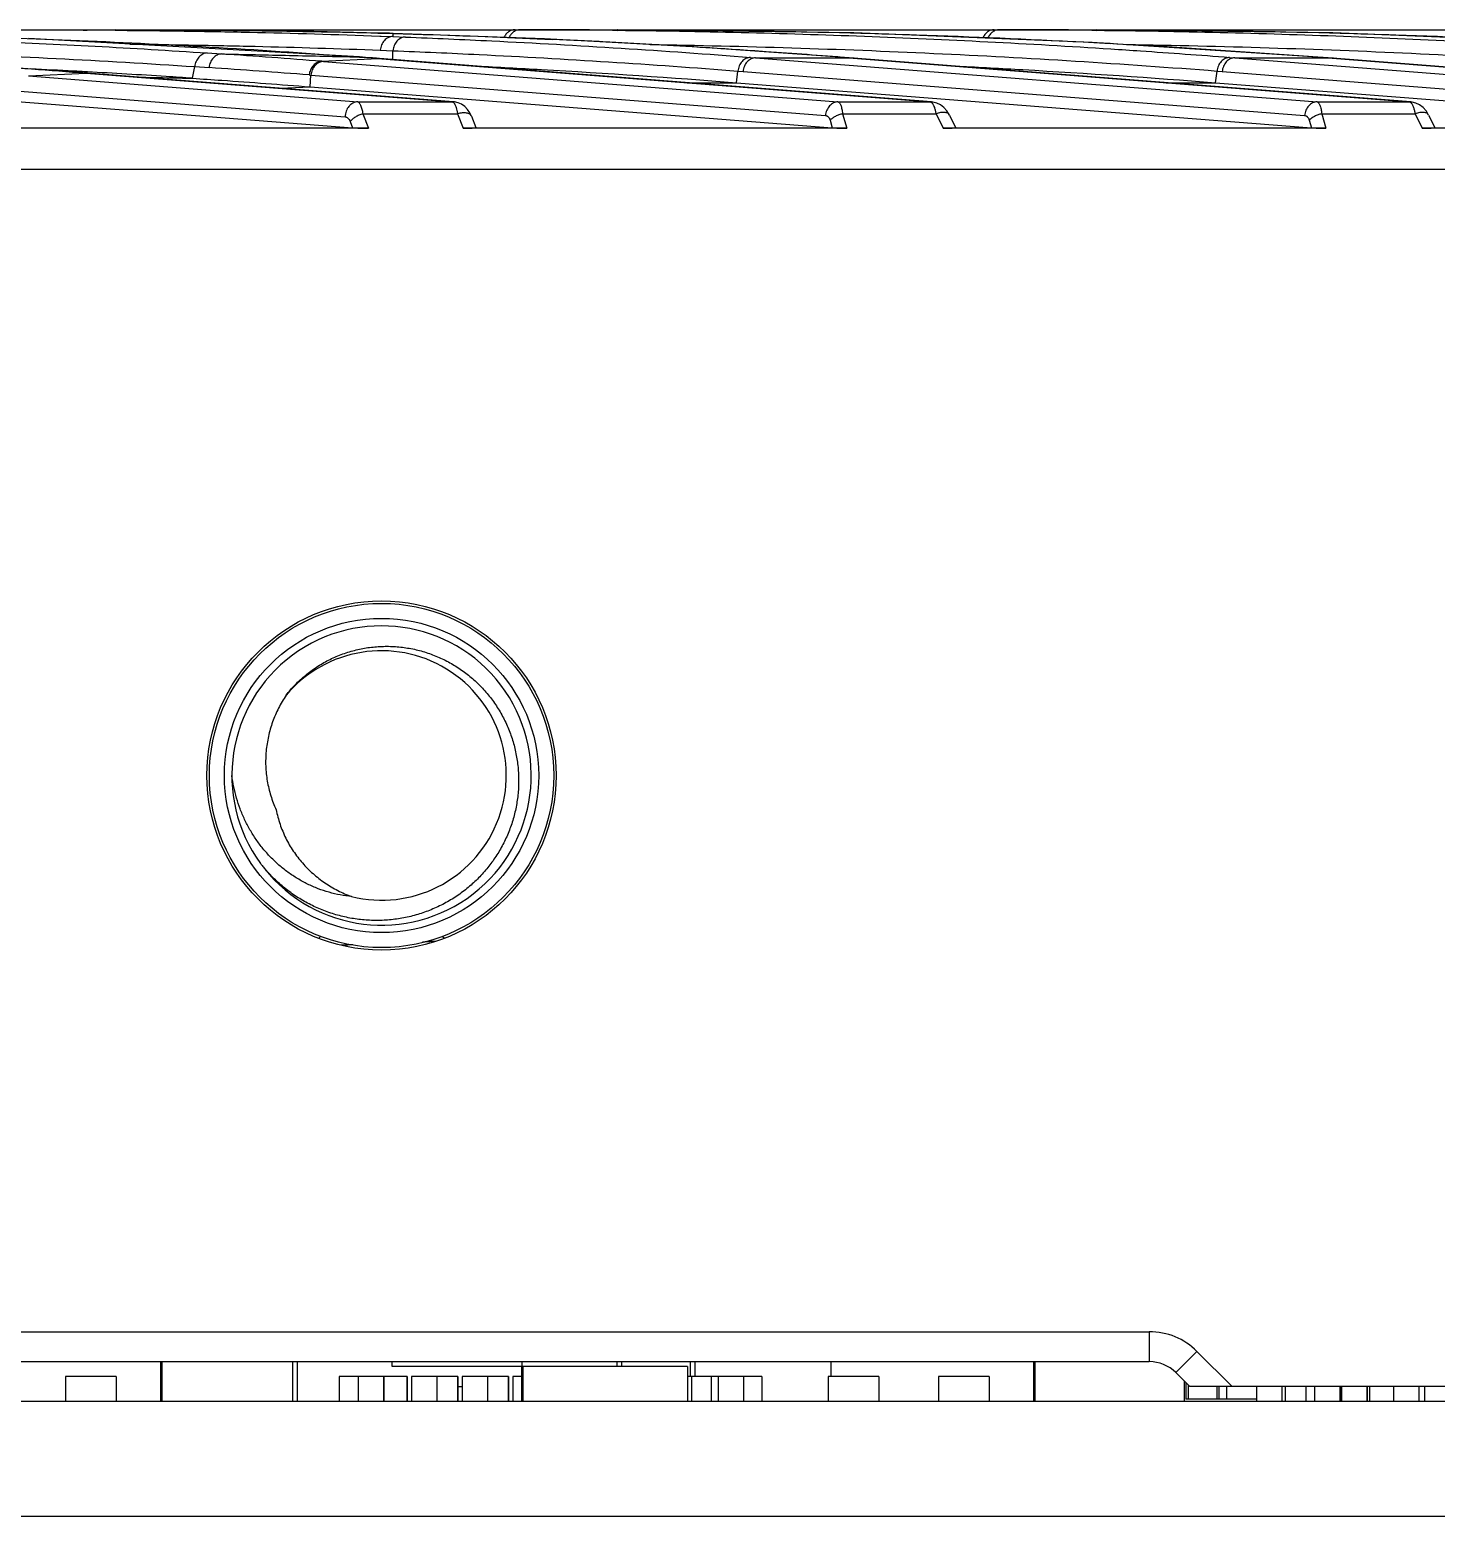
# Model space of a CAD drawing. Header units: millimetres. Extents: x 3299 to 14264, y 1863 to 5555.
# Drawn here: x 3675.04 to 3703.23, y 2920.55 to 2950.35 of the extents above; entities that cross this region are included whole.
import ezdxf

# ---------------------------------------------------------------- set-up
doc = ezdxf.new("R2010")
doc.units = ezdxf.units.MM
doc.layers.add('02___PRT_ALL_AXES', color=7, linetype='Continuous')

msp = doc.modelspace()

# ---------------------------------------------------------------- linework, layer by layer
at = {"color": 7, "linetype": 'Continuous'}
for p, q in [((3669.85596, 2950.34949), (4122.93801, 2950.34949)), ((3676.54921, 2950.34949), (3676.74986, 2950.34943)), ((3676.75001, 2950.33938), (3676.82567, 2950.33873)), ((3676.75001, 2950.33934), (3676.82567, 2950.33873)), ((3678.64675, 2950.34149), (3678.6848, 2950.34117)), ((3678.64675, 2950.34142), (3678.6848, 2950.3411)), ((3680.43395, 2950.31859), (3680.50805, 2950.31727)), ((3680.43395, 2950.3185), (3680.50805, 2950.31718)), ((3682.01468, 2950.28371), (3682.04541, 2950.28289)), ((3682.01468, 2950.28369), (3682.04541, 2950.28289)), ((3682.05351, 2950.28282), (3682.04541, 2950.28289)), ((3682.04541, 2950.28289), (3682.13566, 2950.28044)), ((3682.04541, 2950.28289), (3682.13566, 2950.28044)), ((3682.05133, 2950.22322), (3682.08229, 2950.22207)), ((3682.05133, 2950.2232), (3682.08229, 2950.22207)), ((3682.08229, 2950.22207), (3682.31539, 2950.21323)), ((3682.13566, 2950.28044), (3682.22565, 2950.27795)), ((3682.22565, 2950.27795), (3682.31539, 2950.27542)), ((3682.31539, 2950.27542), (3682.31539, 2950.21323)), ((3682.32393, 2950.27534), (3682.31539, 2950.27542)), ((3682.31539, 2950.27542), (3682.32392, 2950.27517)), ((3682.31539, 2950.27542), (3682.32392, 2950.2751)), ((3682.31539, 2950.21323), (3682.56714, 2950.20333)), ((3686.7183, 2950.34009), (3686.82077, 2950.33902)), ((3686.7183, 2950.3378), (3686.82076, 2950.33715)), ((3686.71837, 2950.34949), (3686.82067, 2950.34946)), ((3686.82084, 2950.34946), (3686.82067, 2950.34946)), ((3691.48794, 2950.2872), (3691.69715, 2950.28161)), ((3691.48794, 2950.28653), (3691.69714, 2950.27993)), ((3696.32238, 2950.3378), (3696.42484, 2950.33715)), ((3696.32239, 2950.34009), (3696.42485, 2950.33902)), ((3696.32245, 2950.34949), (3696.42475, 2950.34946)), ((3696.42492, 2950.34946), (3696.42475, 2950.34946)), ((3701.09202, 2950.2872), (3701.30124, 2950.28161)), ((3701.09202, 2950.28653), (3701.30122, 2950.27993)), ((3681.64578, 2949.80308), (3675.01094, 2950.17364)), ((3682.06363, 2949.93947), (3682.31539, 2949.92957)), ((3682.31539, 2949.7509), (3682.31539, 2949.92957)), ((3696.15464, 2950.10393), (3696.6956, 2950.07316)), ((3696.15467, 2950.10562), (3696.69566, 2950.07685)), ((3678.29752, 2949.3768), (3678.34513, 2949.61009)), ((3678.34513, 2949.61009), (3678.63159, 2949.59058)), ((3678.59548, 2949.88363), (3678.88201, 2949.86411)), ((3680.88931, 2949.71611), (3682.02111, 2949.7727)), ((3680.88931, 2949.71611), (3680.92498, 2949.71331)), ((3680.92498, 2949.71331), (3691.23717, 2948.90397)), ((3681.62266, 2949.80359), (3681.64569, 2949.80183)), ((3681.62266, 2949.80359), (3681.70851, 2949.797)), ((3681.64578, 2949.80308), (3681.62266, 2949.80359)), ((3681.64569, 2949.80183), (3681.70851, 2949.797)), ((3681.70851, 2949.797), (3681.79453, 2949.79036)), ((3681.79453, 2949.79036), (3681.8807, 2949.78367)), ((3681.90406, 2949.78314), (3681.8807, 2949.78367)), ((3681.8807, 2949.78367), (3681.9504, 2949.77824)), ((3681.9504, 2949.77824), (3681.98525, 2949.77551)), ((3682.00869, 2949.77497), (3681.98525, 2949.77551)), ((3681.98525, 2949.77551), (3682.00859, 2949.77368)), ((3682.00869, 2949.77497), (3681.98851, 2949.77655)), ((3682.00859, 2949.77368), (3693.09, 2948.90397)), ((3682.00859, 2949.77368), (3682.02111, 2949.7727)), ((3682.0447, 2949.77215), (3682.00899, 2949.77495)), ((3682.04458, 2949.77216), (3682.02111, 2949.7727)), ((3693.11352, 2948.90342), (3682.04458, 2949.77216)), ((3689.48307, 2949.79538), (3689.58488, 2949.78742)), ((3689.58488, 2949.78742), (3700.84125, 2948.90397)), ((3689.58488, 2949.78742), (3691.4377, 2949.78742)), ((3691.4377, 2949.78742), (3691.46108, 2949.78558)), ((3691.4377, 2949.78742), (3691.46108, 2949.78558)), ((3691.46118, 2949.78687), (3691.4377, 2949.78742)), ((3691.46108, 2949.78558), (3691.53958, 2949.77942)), ((3702.7176, 2948.90342), (3691.46118, 2949.78687)), ((3691.53958, 2949.77942), (3702.69408, 2948.90397)), ((3691.56305, 2949.77888), (3691.53958, 2949.77942)), ((3699.08715, 2949.79538), (3699.18896, 2949.78742)), ((3699.18896, 2949.78742), (3710.44533, 2948.90397)), ((3699.18896, 2949.78742), (3701.04179, 2949.78742)), ((3700.86297, 2949.80013), (3701.04179, 2949.78742)), ((3700.86299, 2949.80137), (3701.04179, 2949.78742)), ((3701.04179, 2949.78742), (3701.06516, 2949.78558)), ((3701.04179, 2949.78742), (3701.06516, 2949.78558)), ((3701.06526, 2949.78687), (3701.04179, 2949.78742)), ((3701.06516, 2949.78558), (3701.14366, 2949.77942)), ((3712.32168, 2948.90342), (3701.06526, 2949.78687)), ((3701.14366, 2949.77942), (3712.29816, 2948.90397)), ((3701.16713, 2949.77888), (3701.14366, 2949.77942)), ((3675.00862, 2949.42208), (3676.16746, 2949.48002)), ((3675.00862, 2949.42208), (3681.61006, 2948.90397)), ((3676.16746, 2949.48002), (3683.50716, 2948.90397)), ((3676.19093, 2949.47947), (3676.16746, 2949.48002)), ((3683.53068, 2948.90342), (3676.19093, 2949.47947)), ((3680.63785, 2949.44263), (3680.67352, 2949.43983)), ((3680.65408, 2949.20498), (3680.67352, 2949.43983)), ((3680.67352, 2949.43983), (3690.98571, 2948.63049)), ((3689.19978, 2949.28804), (3689.23161, 2949.5219)), ((3689.23161, 2949.5219), (3689.33342, 2949.51394)), ((3689.33342, 2949.51394), (3700.58979, 2948.63049)), ((3698.80386, 2949.28804), (3698.83569, 2949.5219)), ((3698.83569, 2949.5219), (3698.9375, 2949.51394)), ((3698.9375, 2949.51394), (3710.19387, 2948.63049)), ((3674.7556, 2949.12245), (3681.35704, 2948.60434)), ((3680.06422, 2949.17548), (3680.65408, 2949.20498)), ((3680.65408, 2949.20498), (3691.12216, 2948.3834)), ((3688.2129, 2949.28804), (3689.19978, 2949.28804)), ((3689.19978, 2949.28804), (3700.72624, 2948.3834)), ((3697.81699, 2949.28804), (3698.80386, 2949.28804)), ((3698.80386, 2949.28804), (3710.33032, 2948.3834)), ((3674.78745, 2948.91164), (3681.50747, 2948.38423)), ((3681.61006, 2948.90397), (3683.50716, 2948.90397)), ((3683.53064, 2948.90342), (3683.50716, 2948.90397)), ((3691.23717, 2948.90397), (3693.09, 2948.90397)), ((3693.11347, 2948.90342), (3693.09, 2948.90397)), ((3700.84125, 2948.90397), (3702.69408, 2948.90397)), ((3702.71755, 2948.90342), (3702.69408, 2948.90397)), ((3681.45968, 2948.50816), (3681.50747, 2948.38423)), ((3681.7127, 2948.66351), (3681.82417, 2948.37446)), ((3681.7127, 2948.66351), (3683.6098, 2948.66351)), ((3683.6098, 2948.66351), (3683.72127, 2948.37446)), ((3683.88971, 2948.6161), (3683.88971, 2948.61611)), ((3683.88971, 2948.6161), (3683.97722, 2948.38917)), ((3691.07918, 2948.53431), (3691.12216, 2948.3834)), ((3691.33064, 2948.66351), (3691.41296, 2948.37446)), ((3691.33064, 2948.66351), (3693.20175, 2948.66351)), ((3693.20175, 2948.66351), (3693.34223, 2948.37446)), ((3693.47158, 2948.63929), (3693.59349, 2948.38845)), ((3700.68326, 2948.53431), (3700.72624, 2948.3834)), ((3700.93472, 2948.66351), (3701.01705, 2948.37446)), ((3700.93472, 2948.66351), (3702.80583, 2948.66351)), ((3702.80583, 2948.66351), (3702.94632, 2948.37446)), ((3703.07566, 2948.63929), (3703.19757, 2948.38845)), ((3681.82417, 2948.37446), (3674.13407, 2948.37446)), ((3691.41296, 2948.37446), (3683.72127, 2948.37446)), ((3701.01705, 2948.37446), (3693.34223, 2948.37446)), ((3710.62113, 2948.37446), (3702.94632, 2948.37446)), ((4193.1323, 2947.54949), (3664.04372, 2947.54949)), ((3680.8697, 2932.18118), (3680.82765, 2932.13913)), ((3683.30632, 2932.18118), (3683.34837, 2932.13913)), ((3671.76939, 2924.24949), (3697.47735, 2924.24949)), ((3697.47735, 2924.24949), (3697.47735, 2923.64949)), ((3698.43194, 2923.85408), (3698.00768, 2923.42982)), ((3698.43194, 2923.85408), (3699.13654, 2923.14949)), ((3671.76939, 2923.64949), (3697.47735, 2923.64949)), ((3677.65623, 2923.64949), (3677.65623, 2922.84949)), ((3677.68163, 2923.64949), (3677.68163, 2922.84949)), ((3680.30357, 2923.64949), (3680.30357, 2922.84949)), ((3680.40357, 2922.84949), (3680.40357, 2923.64949)), ((3682.30357, 2923.54949), (3682.30357, 2923.64949)), ((3688.22093, 2923.54949), (3682.30357, 2923.54949)), ((3684.89361, 2923.54949), (3684.89361, 2922.84949)), ((3684.90357, 2923.54949), (3684.90357, 2923.64949)), ((3684.91893, 2923.54949), (3684.91893, 2922.84949)), ((3686.80357, 2923.64949), (3686.80357, 2923.54949)), ((3686.90357, 2923.54949), (3686.90357, 2923.64949)), ((3688.22093, 2923.54949), (3688.22093, 2922.84949)), ((3688.2728, 2923.64949), (3688.2728, 2923.34949)), ((3688.3728, 2923.34949), (3688.3728, 2923.64949)), ((3691.09221, 2923.64949), (3691.09221, 2923.34949)), ((3695.15621, 2923.64949), (3695.15621, 2922.84949)), ((3695.18161, 2923.64949), (3695.18161, 2922.84949)), ((3698.00768, 2923.42982), (3698.28801, 2923.14949)), ((3675.75112, 2923.34949), (3675.75112, 2922.84949)), ((3676.76712, 2923.34949), (3675.75112, 2923.34949)), ((3676.76712, 2923.34949), (3676.76712, 2922.84949)), ((3681.23609, 2923.34949), (3681.23609, 2922.84949)), ((3682.6, 2923.34949), (3681.23609, 2923.34949)), ((3681.61973, 2923.34949), (3681.61973, 2922.84949)), ((3682.12773, 2923.34949), (3682.12773, 2922.84949)), ((3682.13067, 2923.34949), (3682.13067, 2922.84949)), ((3682.59707, 2923.34949), (3682.59707, 2922.84949)), ((3682.6, 2923.34949), (3682.6, 2922.84949)), ((3682.68653, 2923.34949), (3682.68653, 2922.84949)), ((3683.61601, 2923.34949), (3682.68653, 2923.34949)), ((3683.19453, 2923.34949), (3683.19453, 2922.84949)), ((3683.19748, 2923.34949), (3683.19748, 2922.84949)), ((3683.61307, 2923.34949), (3683.61307, 2922.84949)), ((3683.61601, 2923.34949), (3683.61601, 2922.84949)), ((3683.61601, 2923.14949), (3683.70252, 2923.14949)), ((3683.70252, 2923.34949), (3683.70252, 2922.84949)), ((3684.63202, 2923.34949), (3683.70252, 2923.34949)), ((3684.21052, 2923.34949), (3684.21052, 2922.84949)), ((3684.21347, 2923.34949), (3684.21347, 2922.84949)), ((3684.62907, 2923.34949), (3684.62907, 2922.84949)), ((3684.63202, 2923.34949), (3684.63202, 2922.84949)), ((3684.71853, 2923.34949), (3684.71853, 2922.84949)), ((3684.89361, 2923.34949), (3684.71853, 2923.34949)), ((3689.71202, 2923.34949), (3688.22093, 2923.34949)), ((3688.29992, 2923.34949), (3688.29992, 2922.84949)), ((3688.30287, 2923.34949), (3688.30287, 2922.84949)), ((3688.69307, 2923.34949), (3688.69307, 2922.84949)), ((3688.69601, 2923.34949), (3688.69601, 2922.84949)), ((3688.83332, 2923.34949), (3688.83332, 2922.84949)), ((3689.34132, 2923.34949), (3689.34132, 2922.84949)), ((3689.34427, 2923.34949), (3689.34427, 2922.84949)), ((3689.70907, 2923.34949), (3689.70907, 2922.84949)), ((3689.71202, 2923.34949), (3689.71202, 2922.84949)), ((3691.0414, 2923.34949), (3691.0414, 2922.84949)), ((3692.0574, 2923.34949), (3691.0414, 2923.34949)), ((3692.0574, 2923.34949), (3692.0574, 2922.84949)), ((3693.25112, 2923.34949), (3693.25112, 2922.84949)), ((3694.26712, 2923.34949), (3693.25112, 2923.34949)), ((3694.26712, 2923.34949), (3694.26712, 2922.84949)), ((3698.17781, 2923.25969), (3698.17781, 2922.84949)), ((3698.20894, 2923.22856), (3698.20894, 2922.89949)), ((3698.21109, 2923.22641), (3698.21109, 2922.89949)), ((3698.26109, 2922.89949), (3698.26109, 2923.17641)), ((3708.88801, 2923.14949), (3698.28801, 2923.14949)), ((3698.82837, 2923.14949), (3698.82837, 2922.89949)), ((3698.87837, 2922.89949), (3698.87837, 2923.14949)), ((3699.02837, 2922.89949), (3699.02837, 2923.14949)), ((3699.6257, 2923.14949), (3699.6257, 2922.84949)), ((3700.1337, 2923.14949), (3700.1337, 2922.84949)), ((3700.1996, 2923.14949), (3700.1996, 2922.84949)), ((3700.20254, 2923.14949), (3700.20254, 2922.84949)), ((3700.61628, 2923.14949), (3700.61628, 2922.84949)), ((3700.79148, 2923.14949), (3700.79148, 2922.84949)), ((3701.29948, 2923.14949), (3701.29948, 2922.84949)), ((3701.30201, 2923.14949), (3701.30201, 2922.84949)), ((3701.33013, 2923.14949), (3701.33013, 2922.84949)), ((3701.83813, 2923.14949), (3701.83813, 2922.84949)), ((3701.84108, 2923.14949), (3701.84108, 2922.84949)), ((3701.89137, 2923.14949), (3701.89137, 2922.84949)), ((3702.37153, 2923.14949), (3702.37153, 2922.84949)), ((3702.87953, 2923.14949), (3702.87953, 2922.84949)), ((3702.88247, 2923.14949), (3702.88247, 2922.84949)), ((3702.99125, 2923.14949), (3702.99125, 2922.84949)), ((4228.58801, 2922.84949), (3628.58801, 2922.84949)), ((3699.6257, 2922.89949), (3698.20894, 2922.89949)), ((3628.58801, 2920.54949), (4228.58801, 2920.54949))]:
    msp.add_line(p, q, dxfattribs=at)
for points in [[(3682.05351, 2950.28282), (3680.46874, 2950.31805), (3678.66682, 2950.34134), (3676.74986, 2950.34943)], [(3682.32393, 2950.27534), (3682.24886, 2950.27746), (3682.12469, 2950.2809), (3682.05351, 2950.28282)], [(3691.46118, 2949.78687), (3688.43154, 2949.99948), (3685.3517, 2950.16409), (3682.32393, 2950.27534)], [(3701.06526, 2949.78687), (3696.33435, 2950.09683), (3691.55189, 2950.28566), (3686.82084, 2950.34946)], [(3710.66934, 2949.78687), (3705.93844, 2950.09683), (3701.15597, 2950.28566), (3696.42492, 2950.34946)], [(3676.19093, 2949.47947), (3673.97486, 2949.64181), (3671.70966, 2949.7838), (3669.60766, 2949.89392)], [(3681.90406, 2949.78314), (3681.82903, 2949.78897), (3681.70895, 2949.79823), (3681.64578, 2949.80308)], [(3681.98851, 2949.77655), (3681.91965, 2949.78193), (3681.90406, 2949.78314)], [(3683.88971, 2948.61611), (3683.8564, 2948.68649), (3683.81035, 2948.75349), (3683.75436, 2948.81023), (3683.69128, 2948.8541), (3683.62316, 2948.88449), (3683.55186, 2948.90116), (3683.53068, 2948.90342)], [(3693.47158, 2948.63929), (3693.42149, 2948.72277), (3693.36134, 2948.79088), (3693.29196, 2948.84417), (3693.21741, 2948.88058), (3693.13996, 2948.90041), (3693.11352, 2948.90342)], [(3703.07566, 2948.63929), (3703.02557, 2948.72277), (3702.96542, 2948.79088), (3702.89604, 2948.84417), (3702.8215, 2948.88058), (3702.74404, 2948.90041), (3702.7176, 2948.90342)]]:
    msp.add_lwpolyline(points, dxfattribs=at)
for radius in [3.45, 3.15]:
    msp.add_circle((3682.08801, 2935.39949), radius, dxfattribs=at)
for centre, radius, start, end in [((3674.68028, 2703.03077), 247.31727, 89.5205026, 89.6506957), ((3684.86546, 2767.72394), 182.62555, 89.4186911, 89.9999933), ((3694.46954, 2767.72394), 182.62555, 89.4186911, 89.9999933), ((3677.10188, 2767.34772), 183.00199, 87.0042717, 87.3672454), ((3677.09463, 2767.20908), 183.14083, 86.4012825, 87.0042706), ((3677.08367, 2767.03133), 183.31892, 86.0230563, 86.4013532), ((3677.07181, 2766.86017), 183.49048, 85.5095865, 86.0230688), ((3664.19121, 2736.92468), 213.44559, 85.5130985, 86.0533875), ((3663.94615, 2736.76745), 213.3292, 85.5123694, 86.052675), ((3682.08801, 2935.39949), 3, 218.325048, 216), ((3682.08801, 2935.39949), 2.5, 256.076952, 139.923048), ((3682.01158, 2935.46778), 2.97999, 217.926386, 218.450871), ((3682.01774, 2935.47271), 2.98788, 218.451408, 220.265658), ((3697.47735, 2922.89949), 1.35, 45, 90), ((3697.47735, 2922.89949), 0.75, 45, 90)]:
    msp.add_arc(centre, radius, start, end, dxfattribs=at)
for centre, major_axis, ratio, start_param, end_param in [((3681.75729, 2948.39254), (0.32291, -0.00376), 0.05477399, -2.45472105, -1.36152217), ((3683.65439, 2948.39254), (0.32291, -0.00376), 0.05477399, -1.36152217, 0.02185433), ((3691.36357, 2948.39254), (0.3127, -0.00287), 0.05709228, -2.45227484, -1.41164735), ((3693.25795, 2948.39254), (0.33565, -0.00455), 0.05213384, -1.31625336, 0.02621058), ((3700.96765, 2948.39254), (0.3127, -0.00287), 0.05709228, -2.45227484, -1.41164735), ((3702.86203, 2948.39254), (0.33565, -0.00455), 0.05213384, -1.31625336, 0.02621058)]:
    msp.add_ellipse(centre, major_axis=major_axis, ratio=ratio, start_param=start_param, end_param=end_param, dxfattribs=at)
for points, knots in [([(3660.62539, 2950.24837), (3661.3744, 2950.26023), (3662.87242, 2950.27794), (3665.11943, 2950.28776), (3667.36621, 2950.28059), (3669.61276, 2950.25395), (3671.85911, 2950.20428), (3674.10522, 2950.12841), (3676.351, 2950.02388), (3677.84744, 2949.93391), (3678.59548, 2949.88363)], [0, 0, 0, 0, 0.12499887, 0.24997886, 0.37494293, 0.49990052, 0.62486686, 0.7498596, 0.8748974, 1, 1, 1, 1]), ([(3670.44562, 2950.28434), (3671.37738, 2950.27174), (3673.24103, 2950.23551), (3676.03603, 2950.14075), (3678.83051, 2950.00063), (3680.69216, 2949.8749), (3681.62266, 2949.80359)], [0, 0, 0, 0, 0.24984539, 0.49975425, 0.74978513, 1, 1, 1, 1]), ([(3673.69453, 2950.34949), (3674.11012, 2950.34949), (3674.9413, 2950.34907), (3675.77247, 2950.34599), (3676.18805, 2950.34345)], [0, 0, 0, 0, 0.50000958, 1, 1, 1, 1]), ([(3676.74986, 2950.34943), (3676.90793, 2950.34933), (3677.54023, 2950.34849), (3678.17253, 2950.34542), (3678.64675, 2950.34149)], [0, 0, 0, 0, 0.24999384, 1, 1, 1, 1]), ([(3676.82567, 2950.33873), (3677.26117, 2950.33494), (3678.13218, 2950.32488), (3679.87427, 2950.2933), (3681.18063, 2950.25544), (3682.05133, 2950.22322)], [0, 0, 0, 0, 0.24995569, 0.49993443, 1, 1, 1, 1]), ([(3678.6848, 2950.34117), (3678.83057, 2950.33993), (3679.41364, 2950.33439), (3679.99668, 2950.32627), (3680.43395, 2950.31859)], [0, 0, 0, 0, 0.2499889, 1, 1, 1, 1]), ([(3680.50805, 2950.31727), (3680.6336, 2950.31502), (3681.13585, 2950.30546), (3681.63805, 2950.29376), (3682.01468, 2950.28371)], [0, 0, 0, 0, 0.24998511, 1, 1, 1, 1]), ([(3682.31539, 2950.21323), (3682.29986, 2950.21299), (3682.2685, 2950.20904), (3682.22339, 2950.19309), (3682.18148, 2950.16768), (3682.14419, 2950.13377), (3682.11272, 2950.09251), (3682.08808, 2950.04531), (3682.07107, 2949.99376), (3682.06518, 2949.9577), (3682.06363, 2949.93947)], [0, 0, 0, 0, 0.1146319, 0.23114464, 0.35065691, 0.47388847, 0.60099128, 0.73160419, 0.86498712, 1, 1, 1, 1]), ([(3682.56714, 2950.20333), (3682.55161, 2950.20308), (3682.52026, 2950.19911), (3682.47516, 2950.18315), (3682.43326, 2950.15774), (3682.39598, 2950.12382), (3682.36452, 2950.08257), (3682.33987, 2950.03539), (3682.32285, 2949.98385), (3682.31695, 2949.9478), (3682.31539, 2949.92957)], [0, 0, 0, 0, 0.11462218, 0.23113609, 0.35065626, 0.47389778, 0.60100833, 0.7316235, 0.86500104, 1, 1, 1, 1]), ([(3682.32392, 2950.27517), (3682.58929, 2950.2676), (3683.65086, 2950.235), (3684.71215, 2950.19314), (3685.50791, 2950.15655)], [0, 0, 0, 0, 0.24995907, 1, 1, 1, 1]), ([(3682.56714, 2950.20333), (3683.14371, 2950.18026), (3685.45081, 2950.07699), (3687.75595, 2949.93005), (3689.48307, 2949.79538)], [0, 0, 0, 0, 0.24986471, 1, 1, 1, 1]), ([(3684.76318, 2950.34949), (3684.75192, 2950.34949), (3684.72927, 2950.34768), (3684.69599, 2950.33965), (3684.66393, 2950.32641), (3684.62321, 2950.30197), (3684.57823, 2950.25944), (3684.55206, 2950.21688), (3684.54145, 2950.19399)], [0, 0, 0, 0, 0.1182901, 0.23751874, 0.35828363, 0.48127838, 0.73489672, 1, 1, 1, 1]), ([(3684.86548, 2950.34949), (3684.85408, 2950.34949), (3684.83115, 2950.34764), (3684.79746, 2950.3394), (3684.76504, 2950.32583), (3684.72392, 2950.30079), (3684.67868, 2950.25725), (3684.65262, 2950.21379), (3684.64214, 2950.19044)], [0, 0, 0, 0, 0.11817466, 0.23730514, 0.35800858, 0.48098984, 0.7347027, 1, 1, 1, 1]), ([(3686.82067, 2950.34946), (3687.20963, 2950.34924), (3688.76554, 2950.3434), (3690.32138, 2950.31767), (3691.48794, 2950.2872)], [0, 0, 0, 0, 0.24998342, 1, 1, 1, 1]), ([(3686.82077, 2950.33902), (3688.46932, 2950.32137), (3691.76731, 2950.24138), (3695.06192, 2950.07218), (3696.70831, 2949.96532)], [0, 0, 0, 0, 0.49981787, 1, 1, 1, 1]), ([(3691.69715, 2950.28161), (3692.06868, 2950.27148), (3693.55502, 2950.22642), (3695.04081, 2950.16321), (3696.15467, 2950.10562)], [0, 0, 0, 0, 0.24994146, 1, 1, 1, 1]), ([(3694.36726, 2950.34949), (3694.3556, 2950.34949), (3694.33214, 2950.34755), (3694.29772, 2950.33894), (3694.26465, 2950.32476), (3694.22282, 2950.2986), (3694.17713, 2950.25321), (3694.15129, 2950.2081), (3694.14107, 2950.18391)], [0, 0, 0, 0, 0.11796739, 0.23692242, 0.3575179, 0.48047805, 0.73436509, 1, 1, 1, 1]), ([(3694.46957, 2950.34949), (3694.45775, 2950.34949), (3694.43398, 2950.3475), (3694.39912, 2950.33866), (3694.36567, 2950.32411), (3694.32343, 2950.29728), (3694.27749, 2950.25079), (3694.25181, 2950.20469), (3694.24176, 2950.18001)], [0, 0, 0, 0, 0.11784456, 0.23669604, 0.35722879, 0.48017788, 0.7341703, 1, 1, 1, 1]), ([(3696.42475, 2950.34946), (3696.81371, 2950.34924), (3698.36962, 2950.3434), (3699.92546, 2950.31767), (3701.09202, 2950.2872)], [0, 0, 0, 0, 0.24998342, 1, 1, 1, 1]), ([(3696.42485, 2950.33902), (3698.07341, 2950.32137), (3701.37139, 2950.24138), (3704.666, 2950.07218), (3706.31239, 2949.96532)], [0, 0, 0, 0, 0.49981787, 1, 1, 1, 1]), ([(3701.30124, 2950.28161), (3701.67276, 2950.27148), (3703.1591, 2950.22642), (3704.64489, 2950.16321), (3705.75875, 2950.10562)], [0, 0, 0, 0, 0.24994146, 1, 1, 1, 1]), ([(3677.04047, 2950.06035), (3677.45911, 2950.05584), (3678.2964, 2950.04438), (3679.97099, 2950.01052), (3681.2267, 2949.97178), (3682.06363, 2949.93947)], [0, 0, 0, 0, 0.24996158, 0.49994241, 1, 1, 1, 1]), ([(3682.31539, 2949.92957), (3682.89198, 2949.90652), (3685.19918, 2949.80332), (3687.50442, 2949.65648), (3689.23161, 2949.5219)], [0, 0, 0, 0, 0.24986494, 1, 1, 1, 1]), ([(3687.47212, 2950.05328), (3689.36713, 2950.02363), (3693.15843, 2949.90532), (3696.94422, 2949.66928), (3698.83569, 2949.5219)], [0, 0, 0, 0, 0.49974144, 1, 1, 1, 1]), ([(3696.69566, 2950.07685), (3697.04305, 2950.05786), (3698.43291, 2949.97791), (3699.82187, 2949.88211), (3700.86299, 2949.80137)], [0, 0, 0, 0, 0.24990452, 1, 1, 1, 1]), ([(3696.70831, 2949.96532), (3696.90659, 2949.95245), (3697.69981, 2949.89967), (3698.49268, 2949.84174), (3699.08715, 2949.79538)], [0, 0, 0, 0, 0.24993993, 1, 1, 1, 1]), ([(3697.02208, 2950.05412), (3698.92612, 2950.02489), (3702.73548, 2949.90687), (3706.5393, 2949.66998), (3708.43977, 2949.5219)], [0, 0, 0, 0, 0.49974103, 1, 1, 1, 1]), ([(3672.7851, 2949.8897), (3673.71216, 2949.85801), (3675.56637, 2949.78051), (3677.41907, 2949.67231), (3678.34513, 2949.61009)], [0, 0, 0, 0, 0.49985256, 1, 1, 1, 1]), ([(3673.24483, 2949.68919), (3673.48843, 2949.67343), (3674.46299, 2949.60873), (3675.43711, 2949.53733), (3676.16746, 2949.48002)], [0, 0, 0, 0, 0.24993669, 1, 1, 1, 1]), ([(3678.59548, 2949.88363), (3678.58008, 2949.88312), (3678.54901, 2949.87871), (3678.50438, 2949.8623), (3678.46291, 2949.83669), (3678.42595, 2949.80279), (3678.39468, 2949.76173), (3678.36167, 2949.69897), (3678.34847, 2949.64589), (3678.34513, 2949.61009)], [0, 0, 0, 0, 0.11454677, 0.23121621, 0.35102452, 0.47458216, 0.60194677, 0.73268847, 1, 1, 1, 1]), ([(3678.88201, 2949.86411), (3678.86661, 2949.8636), (3678.83554, 2949.85917), (3678.79093, 2949.84276), (3678.74945, 2949.81714), (3678.71248, 2949.78325), (3678.6812, 2949.7422), (3678.64817, 2949.67945), (3678.63494, 2949.62638), (3678.63159, 2949.59058)], [0, 0, 0, 0, 0.11453735, 0.23120903, 0.35102672, 0.47459576, 0.60196902, 0.73271278, 1, 1, 1, 1]), ([(3678.88201, 2949.86411), (3679.3367, 2949.85458), (3680.25026, 2949.83497), (3681.1638, 2949.81421), (3681.62266, 2949.80359)], [0, 0, 0, 0, 0.4977059, 1, 1, 1, 1]), ([(3680.88931, 2949.71611), (3680.87389, 2949.71562), (3680.84278, 2949.71123), (3680.79807, 2949.69486), (3680.75648, 2949.66926), (3680.71938, 2949.63538), (3680.68795, 2949.59433), (3680.65471, 2949.53157), (3680.64131, 2949.47847), (3680.63785, 2949.44263)], [0, 0, 0, 0, 0.11448319, 0.23115097, 0.35100033, 0.47461739, 0.60203446, 0.73279879, 1, 1, 1, 1]), ([(3680.92498, 2949.71331), (3680.90956, 2949.71282), (3680.87845, 2949.70843), (3680.83374, 2949.69206), (3680.79215, 2949.66646), (3680.75505, 2949.63258), (3680.72362, 2949.59153), (3680.69038, 2949.52877), (3680.67698, 2949.47567), (3680.67352, 2949.43983)], [0, 0, 0, 0, 0.1144829, 0.23115044, 0.35099966, 0.47461667, 0.6020338, 0.73279828, 1, 1, 1, 1]), ([(3683.98747, 2949.62253), (3684.422, 2949.60086), (3686.16056, 2949.50794), (3687.89781, 2949.39023), (3689.19978, 2949.28804)], [0, 0, 0, 0, 0.24988596, 1, 1, 1, 1]), ([(3689.48307, 2949.79538), (3689.46765, 2949.7949), (3689.43653, 2949.79051), (3689.39182, 2949.77414), (3689.35023, 2949.74855), (3689.31313, 2949.71467), (3689.28169, 2949.67361), (3689.24845, 2949.61085), (3689.23506, 2949.55774), (3689.23161, 2949.5219)], [0, 0, 0, 0, 0.1144849, 0.23115054, 0.35099582, 0.47460876, 0.60202333, 0.73278794, 1, 1, 1, 1]), ([(3689.58488, 2949.78742), (3689.56946, 2949.78693), (3689.53834, 2949.78253), (3689.49364, 2949.76616), (3689.45205, 2949.74057), (3689.41495, 2949.70669), (3689.38351, 2949.66563), (3689.35027, 2949.60288), (3689.33688, 2949.54977), (3689.33342, 2949.51394)], [0, 0, 0, 0, 0.1144829, 0.23115044, 0.35099967, 0.47461668, 0.60203381, 0.73279828, 1, 1, 1, 1]), ([(3693.65262, 2949.61947), (3694.08205, 2949.59791), (3695.80024, 2949.50558), (3697.51713, 2949.38903), (3698.80386, 2949.28804)], [0, 0, 0, 0, 0.24988731, 1, 1, 1, 1]), ([(3699.08715, 2949.79538), (3699.07173, 2949.7949), (3699.04061, 2949.79051), (3698.9959, 2949.77414), (3698.95431, 2949.74855), (3698.91721, 2949.71467), (3698.88577, 2949.67361), (3698.85254, 2949.61085), (3698.83915, 2949.55774), (3698.83569, 2949.5219)], [0, 0, 0, 0, 0.1144849, 0.23115054, 0.35099582, 0.47460876, 0.60202333, 0.73278794, 1, 1, 1, 1]), ([(3699.18896, 2949.78742), (3699.17354, 2949.78693), (3699.14243, 2949.78253), (3699.09772, 2949.76616), (3699.05613, 2949.74057), (3699.01903, 2949.70669), (3698.98759, 2949.66563), (3698.95435, 2949.60288), (3698.94096, 2949.54977), (3698.9375, 2949.51394)], [0, 0, 0, 0, 0.1144829, 0.23115044, 0.35099967, 0.47461668, 0.60203381, 0.73279828, 1, 1, 1, 1]), ([(3676.19229, 2949.50477), (3676.09805, 2949.50989), (3675.7211, 2949.53005), (3675.34408, 2949.54892), (3675.06129, 2949.56237)], [0, 0, 0, 0, 0.25002332, 1, 1, 1, 1]), ([(3678.29752, 2949.3768), (3678.12211, 2949.38862), (3677.42059, 2949.4347), (3676.71876, 2949.47618), (3676.19229, 2949.50477)], [0, 0, 0, 0, 0.25005434, 1, 1, 1, 1]), ([(3677.2304, 2949.39818), (3677.31905, 2949.39644), (3677.67475, 2949.38944), (3678.03046, 2949.38228), (3678.29752, 2949.3768)], [0, 0, 0, 0, 0.24920781, 1, 1, 1, 1]), ([(3678.29752, 2949.3768), (3678.49393, 2949.36357), (3679.27969, 2949.30956), (3680.06514, 2949.2512), (3680.65408, 2949.20498)], [0, 0, 0, 0, 0.24994736, 1, 1, 1, 1]), ([(3681.61006, 2948.90397), (3681.59372, 2948.90345), (3681.56069, 2948.89856), (3681.5135, 2948.88027), (3681.47002, 2948.85171), (3681.4185, 2948.80091), (3681.3718, 2948.71811), (3681.35791, 2948.64261), (3681.35704, 2948.60434)], [0, 0, 0, 0, 0.11414018, 0.23066561, 0.35064755, 0.47465469, 0.73287304, 1, 1, 1, 1]), ([(3681.61006, 2948.90397), (3681.61552, 2948.9029), (3681.62375, 2948.89901), (3681.63336, 2948.89117), (3681.64388, 2948.87995), (3681.65637, 2948.86117), (3681.66992, 2948.83319), (3681.68257, 2948.79886), (3681.69412, 2948.75858), (3681.70442, 2948.71285), (3681.71009, 2948.68048), (3681.7127, 2948.66351)], [0, 0, 0, 0, 0.06166322, 0.09740908, 0.13735227, 0.23143414, 0.345932, 0.48108065, 0.63613944, 0.80981319, 1, 1, 1, 1]), ([(3683.50716, 2948.90397), (3683.51074, 2948.90327), (3683.51812, 2948.90052), (3683.52842, 2948.89327), (3683.53844, 2948.88286), (3683.54446, 2948.8745), (3683.54745, 2948.86987)], [0, 0, 0, 0, 0.2020429, 0.43000558, 0.69397798, 1, 1, 1, 1]), ([(3683.54745, 2948.86987), (3683.5508, 2948.8647), (3683.55731, 2948.8533), (3683.56977, 2948.82669), (3683.57746, 2948.80472), (3683.58223, 2948.78916)], [0, 0, 0, 0, 0.20955221, 0.44617447, 1, 1, 1, 1]), ([(3683.58223, 2948.78916), (3683.5881, 2948.77002), (3683.59863, 2948.72837), (3683.60632, 2948.68613), (3683.6098, 2948.66351)], [0, 0, 0, 0, 0.4666603, 1, 1, 1, 1]), ([(3691.23717, 2948.90397), (3691.22175, 2948.90348), (3691.19063, 2948.89909), (3691.14593, 2948.88271), (3691.10434, 2948.85712), (3691.06724, 2948.82324), (3691.0358, 2948.78218), (3691.00256, 2948.71943), (3690.98917, 2948.66632), (3690.98571, 2948.63049)], [0, 0, 0, 0, 0.11448288, 0.23115041, 0.35099963, 0.47461664, 0.60203378, 0.73279827, 1, 1, 1, 1]), ([(3691.23717, 2948.90397), (3691.23978, 2948.90346), (3691.2451, 2948.90174), (3691.25269, 2948.89737), (3691.26008, 2948.89122), (3691.2702, 2948.88003), (3691.28204, 2948.86125), (3691.29453, 2948.83327), (3691.30587, 2948.79894), (3691.31585, 2948.75862), (3691.32434, 2948.71286), (3691.32872, 2948.68049), (3691.33064, 2948.66351)], [0, 0, 0, 0, 0.02981441, 0.06193798, 0.0974187, 0.13702, 0.23037782, 0.34433491, 0.4792829, 0.63454725, 0.80883592, 1, 1, 1, 1]), ([(3693.09, 2948.90397), (3693.09359, 2948.90326), (3693.10103, 2948.90051), (3693.1115, 2948.89329), (3693.12182, 2948.88293), (3693.12812, 2948.87461), (3693.13128, 2948.87)], [0, 0, 0, 0, 0.20079218, 0.42887315, 0.69348362, 1, 1, 1, 1]), ([(3693.13128, 2948.87), (3693.13481, 2948.86485), (3693.14174, 2948.85347), (3693.15519, 2948.82691), (3693.16374, 2948.80496), (3693.16912, 2948.78941)], [0, 0, 0, 0, 0.21013799, 0.44702324, 1, 1, 1, 1]), ([(3693.16912, 2948.78941), (3693.17574, 2948.77026), (3693.18794, 2948.72858), (3693.19735, 2948.68621), (3693.20175, 2948.66351)], [0, 0, 0, 0, 0.46714617, 1, 1, 1, 1]), ([(3700.84125, 2948.90397), (3700.82583, 2948.90348), (3700.79471, 2948.89909), (3700.75001, 2948.88271), (3700.70842, 2948.85712), (3700.67132, 2948.82324), (3700.63988, 2948.78218), (3700.60664, 2948.71943), (3700.59325, 2948.66632), (3700.58979, 2948.63049)], [0, 0, 0, 0, 0.11448288, 0.23115041, 0.35099963, 0.47461664, 0.60203378, 0.73279827, 1, 1, 1, 1]), ([(3700.84125, 2948.90397), (3700.84386, 2948.90346), (3700.84918, 2948.90174), (3700.85677, 2948.89737), (3700.86416, 2948.89122), (3700.87428, 2948.88003), (3700.88612, 2948.86125), (3700.89861, 2948.83327), (3700.90995, 2948.79894), (3700.91994, 2948.75862), (3700.92843, 2948.71286), (3700.9328, 2948.68049), (3700.93472, 2948.66351)], [0, 0, 0, 0, 0.02981441, 0.06193798, 0.0974187, 0.13702, 0.23037782, 0.34433491, 0.4792829, 0.63454725, 0.80883592, 1, 1, 1, 1]), ([(3702.69408, 2948.90397), (3702.69767, 2948.90326), (3702.70511, 2948.90051), (3702.71558, 2948.89329), (3702.72591, 2948.88293), (3702.7322, 2948.87461), (3702.73536, 2948.87)], [0, 0, 0, 0, 0.20079218, 0.42887315, 0.69348362, 1, 1, 1, 1]), ([(3702.73536, 2948.87), (3702.73889, 2948.86485), (3702.74582, 2948.85347), (3702.75927, 2948.82691), (3702.76782, 2948.80496), (3702.7732, 2948.78941)], [0, 0, 0, 0, 0.21013799, 0.44702324, 1, 1, 1, 1]), ([(3702.7732, 2948.78941), (3702.77983, 2948.77026), (3702.79202, 2948.72858), (3702.80143, 2948.68621), (3702.80583, 2948.66351)], [0, 0, 0, 0, 0.46714617, 1, 1, 1, 1]), ([(3681.35704, 2948.60434), (3681.36203, 2948.60395), (3681.37211, 2948.60221), (3681.39228, 2948.59489), (3681.41677, 2948.57792), (3681.4418, 2948.54738), (3681.45429, 2948.52215), (3681.45968, 2948.50816)], [0, 0, 0, 0, 0.10147299, 0.20630816, 0.4335234, 0.69578097, 1, 1, 1, 1]), ([(3681.7127, 2948.66351), (3681.6865, 2948.65612), (3681.63552, 2948.63787), (3681.56533, 2948.6017), (3681.51391, 2948.56503), (3681.48008, 2948.53303), (3681.46592, 2948.51649), (3681.45968, 2948.50816)], [0, 0, 0, 0, 0.27094246, 0.53705974, 0.78387659, 0.89639305, 1, 1, 1, 1]), ([(3683.88971, 2948.61611), (3683.88817, 2948.62009), (3683.88434, 2948.62787), (3683.87372, 2948.64244), (3683.85474, 2948.65817), (3683.82551, 2948.67169), (3683.79019, 2948.68031), (3683.74972, 2948.68385), (3683.7052, 2948.68228), (3683.65791, 2948.67563), (3683.62595, 2948.66807), (3683.6098, 2948.66351)], [0, 0, 0, 0, 0.04187012, 0.08469857, 0.17631509, 0.28017576, 0.39858079, 0.53165798, 0.67796809, 0.83518523, 1, 1, 1, 1]), ([(3690.98571, 2948.63049), (3690.99057, 2948.63011), (3691.00036, 2948.62843), (3691.01457, 2948.62319), (3691.02818, 2948.61517), (3691.0459, 2948.60019), (3691.06526, 2948.57357), (3691.0752, 2948.54829), (3691.07918, 2948.53431)], [0, 0, 0, 0, 0.10278531, 0.20770749, 0.31717883, 0.43355563, 0.69403275, 1, 1, 1, 1]), ([(3691.33064, 2948.66351), (3691.30524, 2948.65822), (3691.25566, 2948.64442), (3691.18659, 2948.61514), (3691.13524, 2948.58418), (3691.10066, 2948.55638), (3691.08584, 2948.54175), (3691.07918, 2948.53431)], [0, 0, 0, 0, 0.27135605, 0.53652324, 0.78272184, 0.89551977, 1, 1, 1, 1]), ([(3693.47158, 2948.63929), (3693.46803, 2948.64659), (3693.45776, 2948.66054), (3693.43534, 2948.67611), (3693.40671, 2948.68664), (3693.37266, 2948.69212), (3693.33402, 2948.69252), (3693.29177, 2948.68786), (3693.24705, 2948.67826), (3693.21696, 2948.66892), (3693.20175, 2948.66351)], [0, 0, 0, 0, 0.08366245, 0.17459178, 0.27785668, 0.39584031, 0.52878732, 0.67540451, 0.83352254, 1, 1, 1, 1]), ([(3700.58979, 2948.63049), (3700.59465, 2948.63011), (3700.60444, 2948.62843), (3700.61866, 2948.62319), (3700.63226, 2948.61517), (3700.64998, 2948.60019), (3700.66934, 2948.57357), (3700.67928, 2948.54829), (3700.68326, 2948.53431)], [0, 0, 0, 0, 0.10278531, 0.20770749, 0.31717883, 0.43355563, 0.69403275, 1, 1, 1, 1]), ([(3700.93472, 2948.66351), (3700.90932, 2948.65822), (3700.85974, 2948.64442), (3700.79067, 2948.61514), (3700.73932, 2948.58418), (3700.70475, 2948.55638), (3700.68992, 2948.54175), (3700.68326, 2948.53431)], [0, 0, 0, 0, 0.27135605, 0.53652324, 0.78272184, 0.89551977, 1, 1, 1, 1]), ([(3703.07566, 2948.63929), (3703.07211, 2948.64659), (3703.06184, 2948.66054), (3703.03943, 2948.67611), (3703.0108, 2948.68664), (3702.97674, 2948.69212), (3702.9381, 2948.69252), (3702.89585, 2948.68786), (3702.85113, 2948.67826), (3702.82104, 2948.66892), (3702.80583, 2948.66351)], [0, 0, 0, 0, 0.08366245, 0.17459178, 0.27785668, 0.39584031, 0.52878732, 0.67540451, 0.83352254, 1, 1, 1, 1]), ([(3680.17506, 2937.00903), (3680.23169, 2937.08212), (3680.35328, 2937.22217), (3680.55756, 2937.41085), (3680.78147, 2937.57587), (3681.02203, 2937.71539), (3681.27636, 2937.82782), (3681.54139, 2937.91205), (3681.81397, 2937.96707), (3682.04478, 2937.98827), (3682.22992, 2937.99027), (3682.41488, 2937.98238), (3682.59897, 2937.95967), (3682.78031, 2937.92238), (3682.95943, 2937.87554), (3683.1783, 2937.79926), (3683.42975, 2937.68056), (3683.66737, 2937.53614), (3683.88855, 2937.36764), (3684.0573, 2937.20876), (3684.18178, 2937.07172), (3684.26973, 2936.96422), (3684.352, 2936.85231), (3684.45379, 2936.69767), (3684.56588, 2936.49481), (3684.6747, 2936.23895), (3684.75677, 2935.97329), (3684.80232, 2935.74606), (3684.82475, 2935.56228), (3684.83786, 2935.3776), (3684.83671, 2935.14585), (3684.80729, 2934.86938), (3684.75035, 2934.59723), (3684.66644, 2934.33216), (3684.55662, 2934.07673), (3684.42193, 2933.8335), (3684.26392, 2933.60473), (3684.0841, 2933.39271), (3683.9509, 2933.26374), (3683.88135, 2933.20271)], [0, 0, 0, 0, 0.03122815, 0.06249191, 0.09374051, 0.12498206, 0.15622784, 0.18747536, 0.21872209, 0.2499687, 0.26559771, 0.28122701, 0.31247427, 0.32810343, 0.34373283, 0.3749804, 0.40622836, 0.43747629, 0.46872462, 0.49997291, 0.51560238, 0.53123207, 0.54686173, 0.56249118, 0.5937402, 0.62498919, 0.65623852, 0.68748784, 0.70311755, 0.71874747, 0.74999713, 0.781247, 0.81249699, 0.84374712, 0.87499745, 0.90624781, 0.93749846, 0.96874903, 1, 1, 1, 1]), ([(3680.17506, 2937.00903), (3680.11929, 2936.92568), (3680.01775, 2936.75198), (3679.89854, 2936.47494), (3679.82861, 2936.23336), (3679.79129, 2936.03612), (3679.76656, 2935.83689), (3679.7597, 2935.58548), (3679.79066, 2935.28532), (3679.86094, 2934.99188), (3679.93361, 2934.80412), (3679.97612, 2934.71329)], [0, 0, 0, 0, 0.12498079, 0.25000338, 0.37498012, 0.43750502, 0.50003183, 0.62502359, 0.75000319, 0.87502272, 1, 1, 1, 1]), ([(3681.48646, 2932.97294), (3681.41021, 2932.98009), (3681.25818, 2933.00154), (3681.03405, 2933.05438), (3680.81553, 2933.12734), (3680.60438, 2933.21951), (3680.40217, 2933.32996), (3680.21029, 2933.45761), (3680.03005, 2933.60131), (3679.86269, 2933.75986), (3679.70919, 2933.93194), (3679.57055, 2934.11625), (3679.44747, 2934.31133), (3679.34069, 2934.51582), (3679.25068, 2934.72832), (3679.15372, 2935.02014), (3679.10714, 2935.2471), (3679.08801, 2935.39949)], [0, 0, 0, 0, 0.06236498, 0.12481539, 0.18726475, 0.24971083, 0.31217044, 0.37464994, 0.43714182, 0.4996438, 0.56216078, 0.62469151, 0.68723435, 0.74978054, 0.8123432, 0.87493637, 1, 1, 1, 1]), ([(3679.97612, 2934.71329), (3679.99513, 2934.61479), (3680.03384, 2934.4687), (3680.10454, 2934.28073), (3680.18761, 2934.09788), (3680.31381, 2933.88027), (3680.46716, 2933.68094), (3680.60427, 2933.53431), (3680.7504, 2933.39671), (3680.94894, 2933.24242), (3681.20816, 2933.08839), (3681.39236, 2933.00759), (3681.48646, 2932.97294)], [0, 0, 0, 0, 0.12501718, 0.18758248, 0.25012421, 0.37511853, 0.50009961, 0.56261422, 0.62512546, 0.75008238, 0.87503757, 1, 1, 1, 1]), ([(3683.88135, 2933.20271), (3683.8089, 2933.13914), (3683.65738, 2933.01934), (3683.41316, 2932.86363), (3683.15438, 2932.73349), (3682.88384, 2932.63002), (3682.60426, 2932.55434), (3682.31851, 2932.50694), (3682.02947, 2932.48836), (3681.74, 2932.49854), (3681.45298, 2932.5374), (3681.17119, 2932.60436), (3680.89737, 2932.69878), (3680.63412, 2932.81954), (3680.38396, 2932.96547), (3680.14914, 2933.13509), (3679.93196, 2933.32675), (3679.80013, 2933.46798), (3679.73782, 2933.54154)], [0, 0, 0, 0, 0.06249588, 0.12499267, 0.1874891, 0.24998646, 0.31248337, 0.37498129, 0.4374788, 0.49997717, 0.56247457, 0.62497373, 0.68747405, 0.74997299, 0.81246366, 0.87496376, 0.93749352, 1, 1, 1, 1]), ([(3683.17405, 2932.07477), (3683.15483, 2932.07342), (3683.11433, 2932.07075), (3683.05065, 2932.06696), (3682.98127, 2932.06317), (3682.93315, 2932.06074), (3682.9082, 2932.05952)], [0, 0, 0, 0, 0.21715817, 0.45718969, 0.71864344, 1, 1, 1, 1]), ([(3681.52202, 2932.0052), (3681.50104, 2932.00438), (3681.42009, 2932.00119), (3681.33915, 2931.99789), (3681.27919, 2931.99532)], [0, 0, 0, 0, 0.25926228, 1, 1, 1, 1])]:
    msp.add_open_spline(points, degree=3, knots=knots, dxfattribs=at)
at = {"layer": '02___PRT_ALL_AXES', "color": 7, "linetype": 'Continuous'}
msp.add_circle((3682.08801, 2935.39949), 3.5, dxfattribs=at)

doc.saveas('drawing.dxf')
